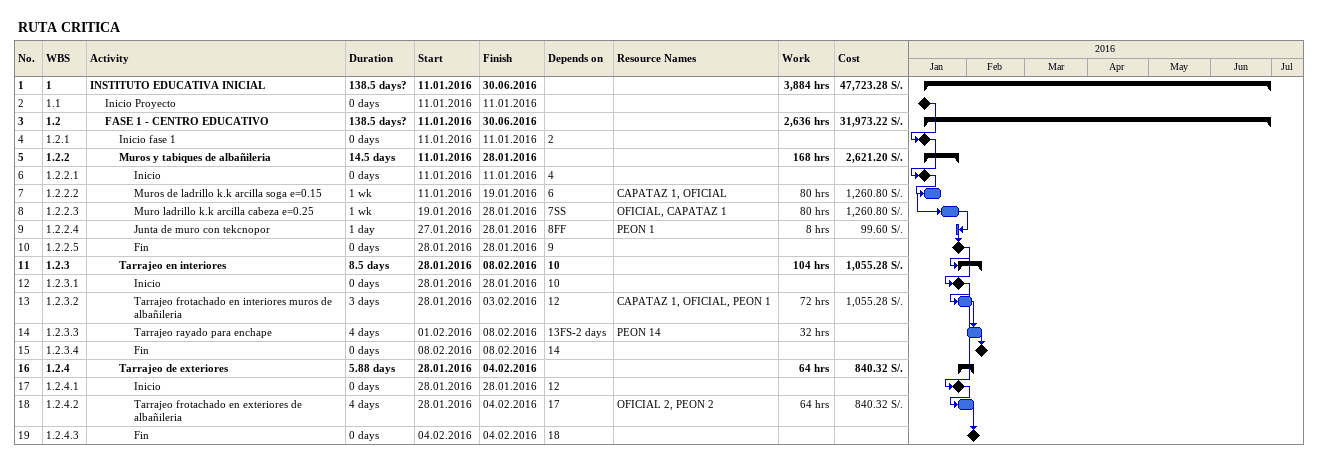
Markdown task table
RUTA CRITICA

| ID | WBS | Task | Duration | Start | Finish | Predecessors | Resources | Work (h) | Cost (S/.) |
|---|---|---|---|---|---|---|---|---|---|
| 1 | 1 | **INSTITUTO EDUCATIVA INICIAL** | 138.5d? | 2016-01-11 | 2016-06-30 |  |  | 3884 | 47723.28 |
| 2 | 1.1 | Inicio Proyecto | 0d | 2016-01-11 | 2016-01-11 |  |  |  |  |
| 3 | 1.2 | **FASE 1 - CENTRO EDUCATIVO** | 138.5d? | 2016-01-11 | 2016-06-30 |  |  | 2636 | 31973.22 |
| 4 | 1.2.1 | Inicio fase 1 | 0d | 2016-01-11 | 2016-01-11 | 2 |  |  |  |
| 5 | 1.2.2 | **Muros y tabiques de albañileria** | 14.5d | 2016-01-11 | 2016-01-28 |  |  | 168 | 2621.20 |
| 6 | 1.2.2.1 | Inicio | 0d | 2016-01-11 | 2016-01-11 | 4 |  |  |  |
| 7 | 1.2.2.2 | Muros de ladrillo k.k arcilla soga e=0.15 | 1w | 2016-01-11 | 2016-01-19 | 6 | CAPATAZ 1, OFICIAL | 80 | 1260.80 |
| 8 | 1.2.2.3 | Muro ladrillo k.k arcilla cabeza e=0.25 | 1w | 2016-01-19 | 2016-01-28 | 7SS | OFICIAL, CAPATAZ 1 | 80 | 1260.80 |
| 9 | 1.2.2.4 | Junta de muro con tekcnopor | 1d | 2016-01-27 | 2016-01-28 | 8FF | PEON 1 | 8 | 99.60 |
| 10 | 1.2.2.5 | Fin | 0d | 2016-01-28 | 2016-01-28 | 9 |  |  |  |
| 11 | 1.2.3 | **Tarrajeo en interiores** | 8.5d | 2016-01-28 | 2016-02-08 | 10 |  | 104 | 1055.28 |
| 12 | 1.2.3.1 | Inicio | 0d | 2016-01-28 | 2016-01-28 | 10 |  |  |  |
| 13 | 1.2.3.2 | Tarrajeo frotachado en interiores muros de albañileria | 3d | 2016-01-28 | 2016-02-03 | 12 | CAPATAZ 1, OFICIAL, PEON 1 | 72 | 1055.28 |
| 14 | 1.2.3.3 | Tarrajeo rayado para enchape | 4d | 2016-02-01 | 2016-02-08 | 13FS-2d | PEON 14 | 32 |  |
| 15 | 1.2.3.4 | Fin | 0d | 2016-02-08 | 2016-02-08 | 14 |  |  |  |
| 16 | 1.2.4 | **Tarrajeo de exteriores** | 5.88d | 2016-01-28 | 2016-02-04 |  |  | 64 | 840.32 |
| 17 | 1.2.4.1 | Inicio | 0d | 2016-01-28 | 2016-01-28 | 12 |  |  |  |
| 18 | 1.2.4.2 | Tarrajeo frotachado en exteriores de albañileria | 4d | 2016-01-28 | 2016-02-04 | 17 | OFICIAL 2, PEON 2 | 64 | 840.32 |
| 19 | 1.2.4.3 | Fin | 0d | 2016-02-04 | 2016-02-04 | 18 |  |  |  |
